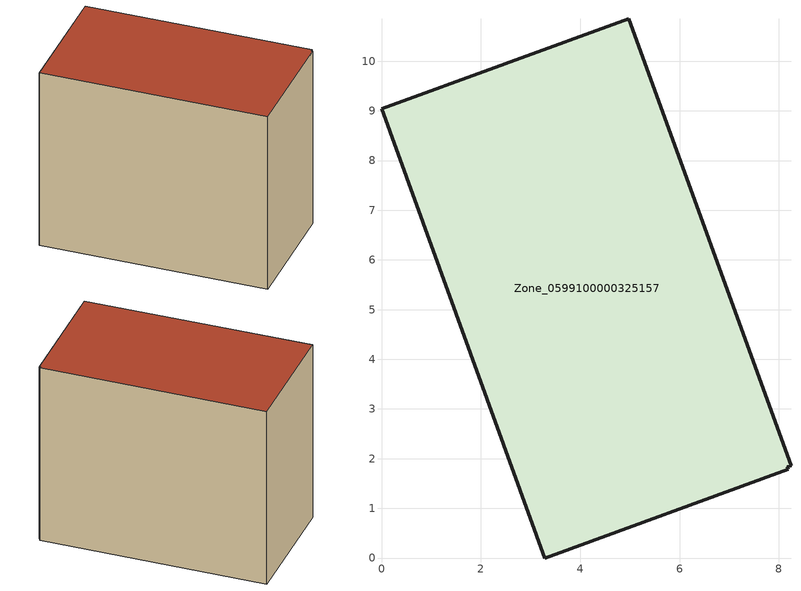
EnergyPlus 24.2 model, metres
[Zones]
Zone_0599100000325157
 floor ground (C_G): 8.19,1.78 3.29,0 0,9.04 4.98,10.85 8.24,1.86 8.16,1.83 z0
 wall outside (C_F): 0,9.04 3.29,0 8.19,1.78 8.16,1.83 8.24,1.86 4.98,10.85 0,9.04 z0:8.04
 roof outside (C_R): 3.29,0 8.19,1.78 8.16,1.83 8.24,1.86 4.98,10.85 0,9.04 z8.04
[BUILDING]
Pand.0599100000325157: North Axis=0; Terrain=City; Loads Convergence Tolerance Value=0.04; Temperature Convergence Tolerance Value=0.4; Solar Distribution=FullExterior; Maximum Number of Warmup Days=25; Minimum Number of Warmup Days=1
[Site:Location]
Rotterdam.The.Hague.AP_ZH_NLD Design_Conditions: Latitude=51.96; Longitude=4.45; Time Zone=1; Elevation=-4.5
[SITE:GROUNDTEMPERATURE:BUILDINGSURFACE]
18, 18, 18, 18, 18, 18, 18, 18, 18, 18, 18, 18
[MATERIAL] Thermal Absorptance=0.9; Solar Absorptance=0.7; Visible Absorptance=0.7
Name | Roughness | Thickness | Conductivity | Density | Specific Heat
G.TC.1975-1991 | MediumSmooth | 0.15 | 0.288461 | 540 | 1210
F.TC.1975-1991 | Rough | 0.3 | 0.230769 | 1920 | 840
R.TC.1975-1991 | MediumRough | 0.2 | 0.153846 | 1500 | 1000
[CONSTRUCTION]
C_G: G.TC.1975-1991
C_F: F.TC.1975-1991
C_R: R.TC.1975-1991
[ZONE]
Zone_0599100000325157: Type=1; Multiplier=1; Ceiling Height=Autocalculate; Volume=Autocalculate; Floor Area=autocalculate; Part of Total Floor Area=Yes
[ZONEINFILTRATION:DESIGNFLOWRATE]
Infil_Zone_0599100000325157: Zone or ZoneList or Space or SpaceList=Zone_0599100000325157; Schedule=AlwaysOn; Design Flow Rate Calculation Method=Flow/Area; Flow Rate per Floor Area=0.003; Constant Term Coefficient=1; Temperature Term Coefficient=0; Velocity Term Coefficient=0; Velocity Squared Term Coefficient=0
[HVACTEMPLATE:ZONE:IDEALLOADSAIRSYSTEM]
Zone_0599100000325157: Maximum Heating Supply Air Temperature=50; Minimum Cooling Supply Air Temperature=13; Maximum Heating Supply Air Humidity Ratio=0.0156; Minimum Cooling Supply Air Humidity Ratio=0.0077; Heating Limit=NoLimit; Cooling Limit=NoLimit; Dehumidification Control Type=ConstantSensibleHeatRatio; Cooling Sensible Heat Ratio=0.7; Dehumidification Setpoint=60; Humidification Control Type=None; Humidification Setpoint=30; Outdoor Air Method=None; Outdoor Air Flow Rate per Person=0.00944; Outdoor Air Flow Rate per Zone Floor Area=0; Outdoor Air Flow Rate per Zone=0; Demand Controlled Ventilation Type=None; Outdoor Air Economizer Type=NoEconomizer; Heat Recovery Type=None; Sensible Heat Recovery Effectiveness=0.7; Latent Heat Recovery Effectiveness=0.65
[ZONECONTROL:THERMOSTAT]
ThermostatControl_Zone_0599100000325157: Zone or ZoneList=Zone_0599100000325157; Control Type Schedule=DualSetpointControlType; Control 1=Thermostat_Zone_0599100000325157; Temperature Difference Between Cutout And Setpoint=0
[THERMOSTATSETPOINT:DUALSETPOINT]
Thermostat_Zone_0599100000325157: Heating Setpoint Temperature Schedule=HeatingSetpoint_Zone_0599100000325157; Cooling Setpoint Temperature Schedule=CoolingSetpoint_Zone_0599100000325157
[SCHEDULE:COMPACT]
HeatingSetpoint_Zone_0599100000325157: Through: 12/31, For: AllDays, Until: 24:00, 21
CoolingSetpoint_Zone_0599100000325157: Through: 12/31, For: AllDays, Until: 24:00, 24
DualSetpointControlType: Through: 12/31, For: AllDays, Until: 24:00, 4
AlwaysOn: Through: 12/31, For: AllDays, Until: 24:00, 1
